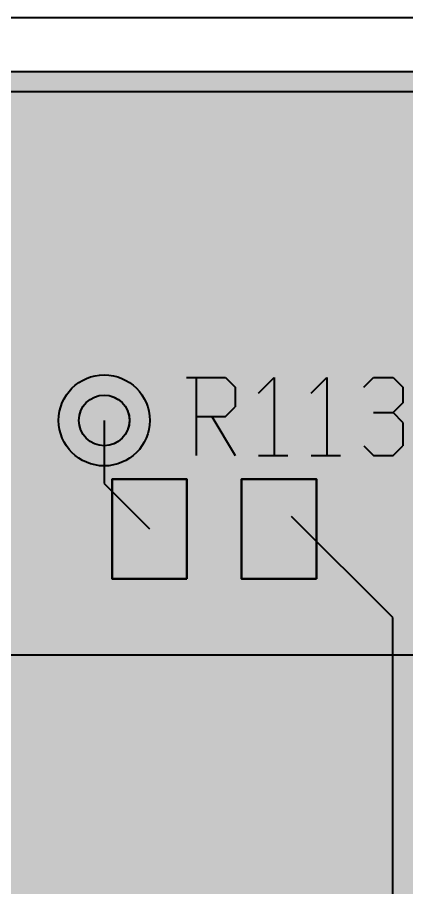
# Model space of a CAD drawing. Header units: millimetres. Extents: x 3.8 to 71.6, y 3.7 to 38.5.
# Drawn here: x 51.61 to 55.51, y 29.71 to 38.45 of the extents above; entities that cross this region are included whole.
import ezdxf

# ---------------------------------------------------------------- set-up
doc = ezdxf.new("R2010")
doc.units = ezdxf.units.MM
for name, color, linetype in [('bottom_copper', 7, 'Continuous'), ('drill_plated', 7, 'Continuous'), ('outline', 7, 'Continuous'), ('top_copper', 7, 'Continuous'), ('top_silk', 7, 'Continuous')]:
    doc.layers.add(name, color=color, linetype=linetype)

# ---------------------------------------------------------------- blocks, each defined once
blk = doc.blocks.new('Block560')
at = {"layer": 'bottom_copper', "lineweight": 40}
blk.add_hatch(color=7, dxfattribs=at).paths.add_polyline_path([(5.0268, 0), (0.2415, 0), (0.2415, 33.782), (5.0268, 33.782), (5.0268, 0)], flags=0)
at = {"layer": 'bottom_copper', "color": 7, "lineweight": 40}
blk.add_lwpolyline([(5.0268, 0), (0.2415, 0), (0.2415, 33.782), (5.0268, 33.782), (5.0268, 0)], close=True, dxfattribs=at)

msp = doc.modelspace()

# ---------------------------------------------------------------- hatches: boundary and pattern name
at = {"layer": 'bottom_copper', "lineweight": 40}
msp.add_hatch(color=7, dxfattribs=at).paths.add_polyline_path([(52.7278, 34.3535), (52.7134, 34.3059), (52.6899, 34.262), (52.6583, 34.2235), (52.6198, 34.1919), (52.5759, 34.1684), (52.5283, 34.154), (52.4787, 34.1491), (52.4291, 34.154), (52.3815, 34.1684), (52.3376, 34.1919), (52.2991, 34.2235), (52.2675, 34.262), (52.244, 34.3059), (52.2296, 34.3535), (52.2247, 34.4031), (52.2296, 34.4527), (52.244, 34.5003), (52.2675, 34.5442), (52.2991, 34.5827), (52.3376, 34.6143), (52.3815, 34.6378), (52.4291, 34.6522), (52.4787, 34.6571), (52.5283, 34.6522), (52.5759, 34.6378), (52.6198, 34.6143), (52.6583, 34.5827), (52.6899, 34.5442), (52.7134, 34.5003), (52.7278, 34.4527), (52.7327, 34.4031), (52.7278, 34.3535)], flags=0)
at = {"layer": 'drill_plated', "lineweight": 40}
msp.add_hatch(color=7, dxfattribs=at).paths.add_polyline_path([(52.7278, 34.3535), (52.7134, 34.3059), (52.6899, 34.262), (52.6583, 34.2235), (52.6198, 34.1919), (52.5759, 34.1684), (52.5283, 34.154), (52.4787, 34.1491), (52.4291, 34.154), (52.3815, 34.1684), (52.3376, 34.1919), (52.2991, 34.2235), (52.2675, 34.262), (52.244, 34.3059), (52.2296, 34.3535), (52.2247, 34.4031), (52.2296, 34.4527), (52.244, 34.5003), (52.2675, 34.5442), (52.2991, 34.5827), (52.3376, 34.6143), (52.3815, 34.6378), (52.4291, 34.6522), (52.4787, 34.6571), (52.5283, 34.6522), (52.5759, 34.6378), (52.6198, 34.6143), (52.6583, 34.5827), (52.6899, 34.5442), (52.7134, 34.5003), (52.7278, 34.4527), (52.7327, 34.4031), (52.7278, 34.3535)], flags=0)
at = {"layer": 'top_copper', "lineweight": 40}
for points in [[(52.7278, 34.3535), (52.7134, 34.3059), (52.6899, 34.262), (52.6583, 34.2235), (52.6198, 34.1919), (52.5759, 34.1684), (52.5283, 34.154), (52.4787, 34.1491), (52.4291, 34.154), (52.3815, 34.1684), (52.3376, 34.1919), (52.2991, 34.2235), (52.2675, 34.262), (52.244, 34.3059), (52.2296, 34.3535), (52.2247, 34.4031), (52.2296, 34.4527), (52.244, 34.5003), (52.2675, 34.5442), (52.2991, 34.5827), (52.3376, 34.6143), (52.3815, 34.6378), (52.4291, 34.6522), (52.4787, 34.6571), (52.5283, 34.6522), (52.5759, 34.6378), (52.6198, 34.6143), (52.6583, 34.5827), (52.6899, 34.5442), (52.7134, 34.5003), (52.7278, 34.4527), (52.7327, 34.4031), (52.7278, 34.3535)], [(53.3083, 32.8131), (52.5584, 32.8131), (52.5584, 33.8128), (53.3083, 33.8128), (53.3083, 32.8131)], [(54.6082, 32.8131), (53.8584, 32.8131), (53.8584, 33.8128), (54.6082, 33.8128), (54.6082, 32.8131)]]:
    msp.add_hatch(color=7, dxfattribs=at).paths.add_polyline_path(points, flags=0)

# ---------------------------------------------------------------- linework, layer by layer
at = {"layer": 'bottom_copper', "color": 7, "lineweight": 40}
msp.add_line((51.1066, 37.9083), (56.593, 37.9083), dxfattribs=at)
msp.add_lwpolyline([(52.7278, 34.3535), (52.7134, 34.3059), (52.6899, 34.262), (52.6583, 34.2235), (52.6198, 34.1919), (52.5759, 34.1684), (52.5283, 34.154), (52.4787, 34.1491), (52.4291, 34.154), (52.3815, 34.1684), (52.3376, 34.1919), (52.2991, 34.2235), (52.2675, 34.262), (52.244, 34.3059), (52.2296, 34.3535), (52.2247, 34.4031), (52.2296, 34.4527), (52.244, 34.5003), (52.2675, 34.5442), (52.2991, 34.5827), (52.3376, 34.6143), (52.3815, 34.6378), (52.4291, 34.6522), (52.4787, 34.6571), (52.5283, 34.6522), (52.5759, 34.6378), (52.6198, 34.6143), (52.6583, 34.5827), (52.6899, 34.5442), (52.7134, 34.5003), (52.7278, 34.4527), (52.7327, 34.4031), (52.7278, 34.3535)], close=True, dxfattribs=at)
for major_axis in [(0.4572, 0), (0.254, 0)]:
    msp.add_ellipse((52.4787, 34.4031), major_axis=major_axis, ratio=1, dxfattribs=at)
at = {"layer": 'drill_plated', "color": 7, "lineweight": 40}
msp.add_lwpolyline([(52.7278, 34.3535), (52.7134, 34.3059), (52.6899, 34.262), (52.6583, 34.2235), (52.6198, 34.1919), (52.5759, 34.1684), (52.5283, 34.154), (52.4787, 34.1491), (52.4291, 34.154), (52.3815, 34.1684), (52.3376, 34.1919), (52.2991, 34.2235), (52.2675, 34.262), (52.244, 34.3059), (52.2296, 34.3535), (52.2247, 34.4031), (52.2296, 34.4527), (52.244, 34.5003), (52.2675, 34.5442), (52.2991, 34.5827), (52.3376, 34.6143), (52.3815, 34.6378), (52.4291, 34.6522), (52.4787, 34.6571), (52.5283, 34.6522), (52.5759, 34.6378), (52.6198, 34.6143), (52.6583, 34.5827), (52.6899, 34.5442), (52.7134, 34.5003), (52.7278, 34.4527), (52.7327, 34.4031), (52.7278, 34.3535)], close=True, dxfattribs=at)
msp.add_ellipse((52.4787, 34.4031), major_axis=(0.254, 0), ratio=1, dxfattribs=at)
at = {"layer": 'outline', "color": 7, "lineweight": 40}
msp.add_line((3.82, 38.45), (71.58, 38.45), dxfattribs=at)
at = {"layer": 'top_copper', "color": 7, "lineweight": 40}
for p, q in [((13.9215, 37.7051), (67.5663, 37.7051)), ((52.4787, 34.4031), (52.4787, 33.7676)), ((52.4787, 33.7676), (52.9334, 33.313)), ((53.3083, 33.8128), (52.5584, 33.8128)), ((52.5584, 33.8128), (52.5584, 32.8131)), ((53.3083, 32.8131), (53.3083, 33.8128)), ((54.6082, 33.8128), (53.8584, 33.8128)), ((53.8584, 33.8128), (53.8584, 32.8131)), ((54.6082, 32.8131), (54.6082, 33.8128)), ((55.3743, 32.4219), (54.3583, 33.4379)), ((52.5584, 32.8131), (53.3083, 32.8131)), ((53.8584, 32.8131), (54.6082, 32.8131)), ((55.3743, 25.5131), (55.3743, 32.4219))]:
    msp.add_line(p, q, dxfattribs=at)
for points in [[(52.7278, 34.3535), (52.7134, 34.3059), (52.6899, 34.262), (52.6583, 34.2235), (52.6198, 34.1919), (52.5759, 34.1684), (52.5283, 34.154), (52.4787, 34.1491), (52.4291, 34.154), (52.3815, 34.1684), (52.3376, 34.1919), (52.2991, 34.2235), (52.2675, 34.262), (52.244, 34.3059), (52.2296, 34.3535), (52.2247, 34.4031), (52.2296, 34.4527), (52.244, 34.5003), (52.2675, 34.5442), (52.2991, 34.5827), (52.3376, 34.6143), (52.3815, 34.6378), (52.4291, 34.6522), (52.4787, 34.6571), (52.5283, 34.6522), (52.5759, 34.6378), (52.6198, 34.6143), (52.6583, 34.5827), (52.6899, 34.5442), (52.7134, 34.5003), (52.7278, 34.4527), (52.7327, 34.4031), (52.7278, 34.3535)], [(53.3083, 32.8131), (52.5584, 32.8131), (52.5584, 33.8128), (53.3083, 33.8128), (53.3083, 32.8131)], [(54.6082, 32.8131), (53.8584, 32.8131), (53.8584, 33.8128), (54.6082, 33.8128), (54.6082, 32.8131)]]:
    msp.add_lwpolyline(points, close=True, dxfattribs=at)
for major_axis in [(0.4572, 0), (0.254, 0)]:
    msp.add_ellipse((52.4787, 34.4031), major_axis=major_axis, ratio=1, dxfattribs=at)
at = {"layer": 'top_silk', "color": 7, "lineweight": 40}
for p, q in [((3.82, 38.45), (71.58, 38.45)), ((53.3049, 34.8331), (53.6961, 34.8331)), ((53.4027, 34.8331), (53.4027, 34.0508)), ((53.6961, 34.8331), (53.7938, 34.7353)), ((54.0285, 34.6767), (54.185, 34.8331)), ((54.185, 34.8331), (54.185, 34.0508)), ((54.5566, 34.6767), (54.7131, 34.8331)), ((54.7131, 34.8331), (54.7131, 34.0508)), ((55.0847, 34.7353), (55.1825, 34.8331)), ((55.1825, 34.8331), (55.3781, 34.8331)), ((55.3781, 34.8331), (55.4758, 34.7353)), ((53.7938, 34.7353), (53.7938, 34.5397)), ((55.4758, 34.7353), (55.4758, 34.5789)), ((53.6961, 34.442), (53.7938, 34.5397)), ((55.4758, 34.5789), (55.3781, 34.4811)), ((53.4027, 34.442), (53.6961, 34.442)), ((53.5592, 34.442), (53.7938, 34.0508)), ((55.1825, 34.4811), (55.3781, 34.4811)), ((55.4758, 34.3833), (55.3781, 34.4811)), ((55.4758, 34.3833), (55.4758, 34.1486)), ((55.0847, 34.1486), (55.1825, 34.0508)), ((55.3781, 34.0508), (55.4758, 34.1486)), ((54.0285, 34.0508), (54.3219, 34.0508)), ((54.5566, 34.0508), (54.85, 34.0508)), ((55.1825, 34.0508), (55.3781, 34.0508)), ((3.82, 32.05), (71.58, 32.05))]:
    msp.add_line(p, q, dxfattribs=at)

# ---------------------------------------------------------------- block references
at = {"layer": 'bottom_copper'}
msp.add_blockref('Block560', (51.2156, 4.1263), dxfattribs=at)

doc.saveas('drawing.dxf')
